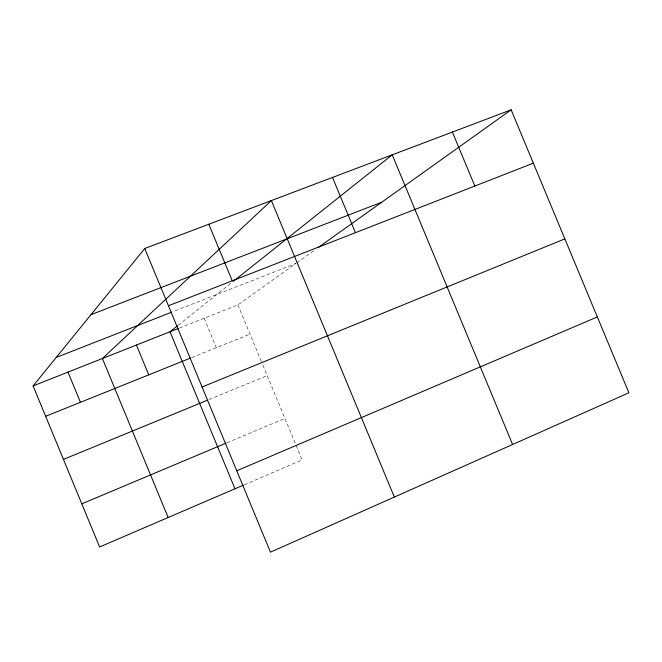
<?xml version="1.0" encoding="UTF-8"?>
<svg xmlns="http://www.w3.org/2000/svg" width="662" height="662" viewBox="0 0 662 662"><rect width="100%" height="100%" fill="white"/><g stroke="black" fill="none" stroke-linecap="round" stroke-linejoin="round"><path stroke-width="0.5" stroke-dasharray="3.31 2.48" d="M178.186 325.241L232.594 281.921M179.485 328.004L237.906 304.892L295.955 263.451L172.807 311.744M296.766 262.872L313.854 250.675M244.369 484.749L302.137 459.924L262.524 364.315M226.992 442.77L284.933 418.401M209.093 399.525L267.216 375.627M191.723 357.579L250.021 334.136M237.906 304.892L262.135 363.372M204.161 318.248L216.35 347.674"/><path stroke-width="0.99" d="M243.434 485.155L99.631 546.969L33.1 385.921L144.738 248.498L511.147 109.826L628.9 392.781L270.452 552.174L144.738 248.498M177.441 325.828L169.993 331.761L234.985 488.788M233.396 281.292L392.243 154.825L512.595 444.5M317.992 247.72L511.147 109.826M236.764 470.781L597.339 316.949M81.807 503.832L226.048 443.159M63.453 459.403L207.198 400.303M202.076 386.997L564.851 238.883M45.653 416.299L190.78 357.96M33.1 385.921L178.533 328.385M56.22 357.463L171.855 312.116M168.438 305.745L533.349 163.175M90.984 314.665L381.767 202.191M452.386 132.061L474.828 186.039M332.506 177.433L355.444 232.685M394.353 497.079L271.379 200.569L102.403 358.506L168.156 517.519M208.803 224.244L232.246 280.82M136.405 345.051L148.735 374.858M67.971 372.127L80.441 402.314"/></g></svg>
